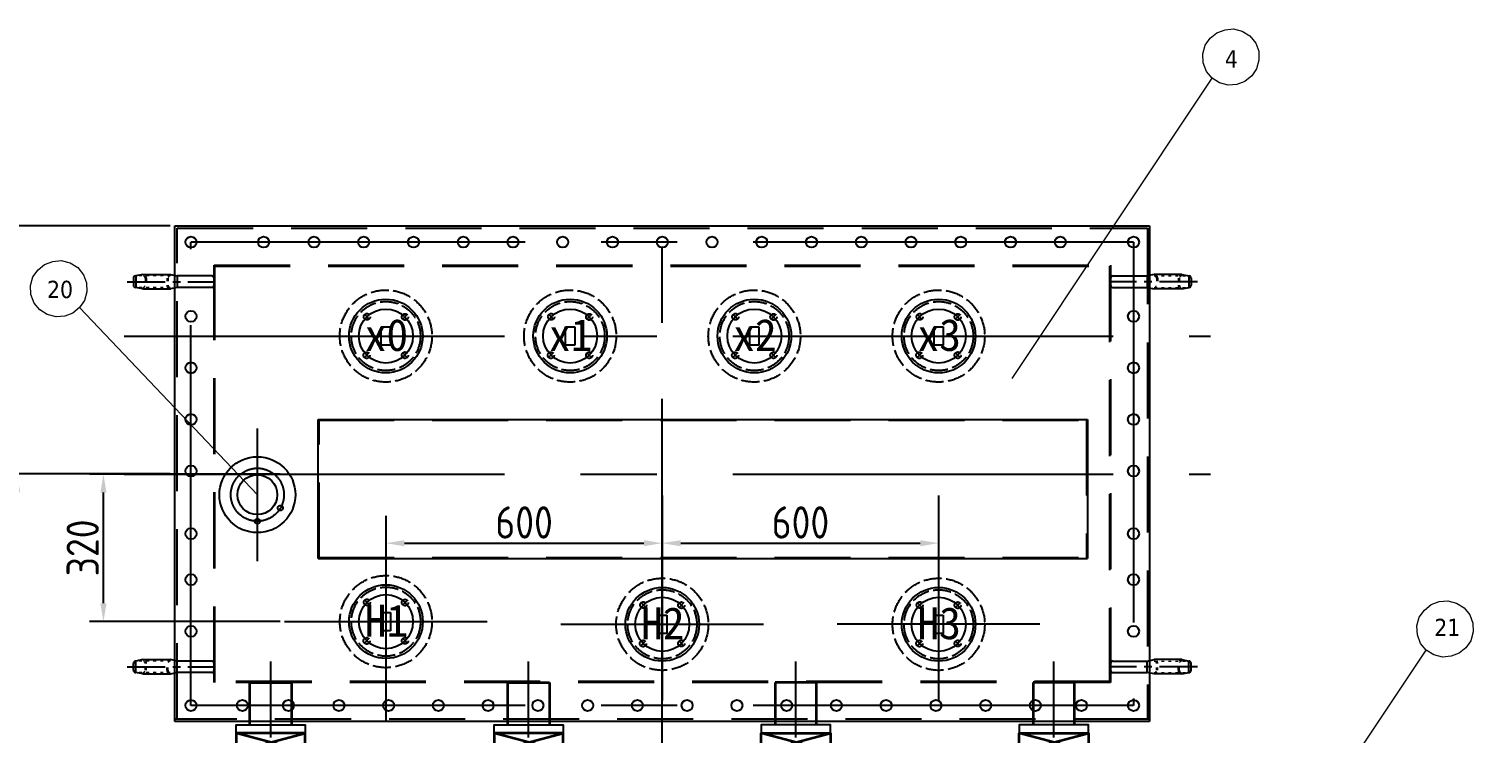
# Model space of a CAD drawing. Header units: millimetres. Extents: x 170275 to 421125, y -418833 to -203687.
# Drawn here: x 171966 to 175101, y -209926 to -208398 of the extents above; entities that cross this region are included whole.
import ezdxf

# ---------------------------------------------------------------- set-up
doc = ezdxf.new("R2010")
doc.units = ezdxf.units.MM
doc.header["$LTSCALE"] = 13
for name, pattern in [('4 点画线', [9, 6.25, -1.25, 0.25, -1.25]), ('ACAD_ISO03W100', [1.18, 0.47, -0.71]), ('AM_ISO02W050', [7.5, 6, -1.5]), ('CENTER', [50.8, 31.75, -6.35, 6.35, -6.35]), ('CENTERX2', [101.6, 63.5, -12.7, 12.7, -12.7]), ('HIDDEN', [9.525, 6.35, -3.175])]:
    doc.linetypes.add(name, pattern=pattern)
doc.layers.get('0').update_dxf_attribs({"color": 1, "linetype": 'CENTER'})
for name, color, linetype, lineweight in [('05', 4, 'Continuous', 35), ('标注、文本', 3, 'Continuous', 25), ('铁心', 3, 'Continuous', 0)]:
    doc.layers.add(name, color=color, linetype=linetype, lineweight=lineweight)
for name, color, linetype in [('1', 4, 'Continuous'), ('3', 6, 'HIDDEN'), ('4', 2, 'HIDDEN')]:
    doc.layers.add(name, color=color, linetype=linetype)
doc.styles.add('Note Text (ANSI)', font='arial.ttf')
doc.styles.get("Standard").update_dxf_attribs({"font": 'gbenor.shx', "bigfont": 'gbcbig.shx'})
doc.styles.add('Tahoma_txtstyle_37.59_0_0', font='tahoma.ttf')
doc.dimstyles.new('1-15', dxfattribs={"dimscale": 20, "dimtxt": 3.5, "dimasz": 2, "dimexe": 1.5, "dimexo": 0.5, "dimgap": 0.5, "dimtad": 1, "dimtoh": 1, "dimdec": 1, "dimdsep": 46, "dimtxsty": 'Standard', "dimcen": 2.5, "dimclrd": 3, "dimclre": 3, "dimclrt": 3, "dimadec": 0, "dimazin": 2, "dimtfac": 1, "dimtdec": 1, "dimtmove": 0, "dimatfit": 2, "dimfxl": 1, "dimarcsym": 0})

# ---------------------------------------------------------------- blocks, each defined once
blk = doc.blocks.new('A$C392507CE')
at = {"layer": '05', "linetype": 'ByBlock'}
for p, q in [((0.5, 94.6), (-149.5, 54.6)), ((-149.5, 94.6), (0.5, 54.6))]:
    blk.add_line(p, q, dxfattribs=at)
blk.add_lwpolyline([(0.5, 94.6), (-149.5, 94.6), (-149.5, 54.6), (0.5, 54.6)], close=True, dxfattribs=at)
blk = doc.blocks.new('*D617')
at = {"layer": 'Defpoints', "color": 0, "transparency": 16777216}
for p in [(172740.7, -209461.9), (173340.5, -209461.9), (173340.5, -209514.1)]:
    blk.add_point(p, dxfattribs=at)
at = {"layer": '标注、文本', "color": 3, "lineweight": -2, "transparency": 16777216}
for p, q in [((172740.7, -209471.9), (172740.7, -209544.1)), ((173340.5, -209471.9), (173340.5, -209544.1)), ((172780.7, -209514.1), (173300.5, -209514.1))]:
    blk.add_line(p, q, dxfattribs=at)
at = {"layer": '标注、文本', "color": 3, "transparency": 16777216}
for points in [[(172780.7, -209507.5), (172780.7, -209520.8), (172740.7, -209514.1)], [(173300.5, -209507.5), (173300.5, -209520.8), (173340.5, -209514.1)]]:
    blk.add_solid(points, dxfattribs=at)
at = {"layer": '标注、文本', "color": 3, "transparency": 16777216, "insert": (173040.6, -209469.1), "char_height": 70, "attachment_point": 5}
blk.add_mtext('600', dxfattribs=at)
blk = doc.blocks.new('*D618')
at = {"layer": 'Defpoints', "color": 0, "transparency": 16777216}
for p in [(173340.5, -209461.9), (173940.5, -209461.9), (173940.5, -209514.1)]:
    blk.add_point(p, dxfattribs=at)
at = {"layer": '标注、文本', "color": 3, "lineweight": -2, "transparency": 16777216}
for p, q in [((173340.5, -209471.9), (173340.5, -209544.1)), ((173940.5, -209471.9), (173940.5, -209544.1)), ((173380.5, -209514.1), (173900.5, -209514.1))]:
    blk.add_line(p, q, dxfattribs=at)
at = {"layer": '标注、文本', "color": 3, "transparency": 16777216}
for points in [[(173380.5, -209507.5), (173380.5, -209520.8), (173340.5, -209514.1)], [(173900.5, -209507.5), (173900.5, -209520.8), (173940.5, -209514.1)]]:
    blk.add_solid(points, dxfattribs=at)
at = {"layer": '标注、文本', "color": 3, "transparency": 16777216, "insert": (173640.5, -209469.1), "char_height": 70, "attachment_point": 5}
blk.add_mtext('600', dxfattribs=at)
blk = doc.blocks.new('*D619')
at = {"layer": 'Defpoints', "color": 0, "transparency": 16777216}
for p in [(172127.4, -209364.4), (172520.7, -209364.4), (172520.7, -209684.4)]:
    blk.add_point(p, dxfattribs=at)
at = {"layer": '标注、文本', "color": 3, "lineweight": -2, "transparency": 16777216}
for p, q in [((172510.7, -209364.4), (172097.4, -209364.4)), ((172127.4, -209644.4), (172127.4, -209404.4)), ((172510.7, -209684.4), (172097.4, -209684.4))]:
    blk.add_line(p, q, dxfattribs=at)
at = {"layer": '标注、文本', "color": 3, "transparency": 16777216}
for points in [[(172120.8, -209404.4), (172134.1, -209404.4), (172127.4, -209364.4)], [(172120.8, -209644.4), (172134.1, -209644.4), (172127.4, -209684.4)]]:
    blk.add_solid(points, dxfattribs=at)
at = {"layer": '标注、文本', "color": 3, "transparency": 16777216, "insert": (172082.4, -209524.4), "char_height": 70, "attachment_point": 5, "rotation": 90}
blk.add_mtext('320', dxfattribs=at)
blk = doc.blocks.new('*D620')
at = {"layer": 'Defpoints', "color": 0, "transparency": 16777216}
for p in [(172282.5, -209363.4), (171940, -210936.4), (172415.5, -210936.4)]:
    blk.add_point(p, dxfattribs=at)
at = {"layer": '标注、文本', "color": 3, "lineweight": -2, "transparency": 16777216}
for p, q in [((172272.5, -209363.4), (171910, -209363.4)), ((171940, -209403.4), (171940, -210896.4)), ((172405.5, -210936.4), (171910, -210936.4))]:
    blk.add_line(p, q, dxfattribs=at)
at = {"layer": '标注、文本', "color": 3, "transparency": 16777216}
for points in [[(171933.3, -209403.4), (171946.7, -209403.4), (171940, -209363.4)], [(171933.3, -210896.4), (171946.7, -210896.4), (171940, -210936.4)]]:
    blk.add_solid(points, dxfattribs=at)
at = {"layer": '标注、文本', "color": 3, "transparency": 16777216, "insert": (171895, -210149.9), "char_height": 70, "attachment_point": 5, "rotation": 90}
blk.add_mtext('1573', dxfattribs=at)
blk = doc.blocks.new('*D621')
at = {"layer": 'Defpoints', "color": 0, "transparency": 16777216}
for p in [(171692.4, -208825.4), (172282.5, -208825.4), (172565.5, -210936.4)]:
    blk.add_point(p, dxfattribs=at)
at = {"layer": '标注、文本', "color": 3, "lineweight": -2, "transparency": 16777216}
for p, q in [((172272.5, -208825.4), (171662.4, -208825.4)), ((171692.4, -210896.4), (171692.4, -208865.4)), ((172555.5, -210936.4), (171662.4, -210936.4))]:
    blk.add_line(p, q, dxfattribs=at)
at = {"layer": '标注、文本', "color": 3, "transparency": 16777216}
for points in [[(171685.8, -208865.4), (171699.1, -208865.4), (171692.4, -208825.4)], [(171685.8, -210896.4), (171699.1, -210896.4), (171692.4, -210936.4)]]:
    blk.add_solid(points, dxfattribs=at)
at = {"layer": '标注、文本', "color": 3, "transparency": 16777216, "insert": (171647.4, -209880.9), "char_height": 70, "attachment_point": 5, "rotation": 90}
blk.add_mtext('2111', dxfattribs=at)

msp = doc.modelspace()

# ---------------------------------------------------------------- linework, layer by layer
at = {"color": 4, "linetype": 'Continuous'}
for p, q in [((172730.49, -209084.44), (172730.49, -209044.44)), ((172730.49, -209044.44), (172750.49, -209044.44)), ((172750.49, -209044.44), (172750.49, -209084.44)), ((173130.49, -209084.44), (173130.49, -209044.44)), ((173130.49, -209044.44), (173150.49, -209044.44)), ((173150.49, -209044.44), (173150.49, -209084.44)), ((173530.49, -209084.44), (173530.49, -209044.44)), ((173530.49, -209044.44), (173550.49, -209044.44)), ((173550.49, -209044.44), (173550.49, -209084.44)), ((173930.49, -209084.44), (173930.49, -209044.44)), ((173930.49, -209044.44), (173950.49, -209044.44)), ((173950.49, -209044.44), (173950.49, -209084.44)), ((172750.49, -209084.44), (172730.49, -209084.44)), ((173150.49, -209084.44), (173130.49, -209084.44)), ((173550.49, -209084.44), (173530.49, -209084.44)), ((173950.49, -209084.44), (173930.49, -209084.44)), ((172730.66, -209704.41), (172730.66, -209664.41)), ((172730.66, -209664.41), (172750.66, -209664.41)), ((172750.66, -209664.41), (172750.66, -209704.41)), ((173330.49, -209710.21), (173330.49, -209670.21)), ((173330.49, -209670.21), (173350.49, -209670.21)), ((173350.49, -209670.21), (173350.49, -209710.21)), ((173930.49, -209710.21), (173930.49, -209670.21)), ((173930.49, -209670.21), (173950.49, -209670.21)), ((173950.49, -209670.21), (173950.49, -209710.21)), ((172750.66, -209704.41), (172730.66, -209704.41)), ((173350.49, -209710.21), (173330.49, -209710.21)), ((173950.49, -209710.21), (173930.49, -209710.21))]:
    msp.add_line(p, q, dxfattribs=at)
at = {"color": 2, "linetype": 'AM_ISO02W050', "ltscale": 0.5}
for centre, radius in [((172740.49, -209064.44), 100), ((173140.49, -209064.44), 100), ((173540.49, -209064.44), 100), ((173940.49, -209064.44), 100), ((172740.49, -209064.44), 75), ((172699.44, -209022.49), 7), ((172781.99, -209022.94), 7), ((173140.49, -209064.44), 75), ((173099.44, -209022.49), 7), ((173181.99, -209022.94), 7), ((173540.49, -209064.44), 75), ((173499.44, -209022.49), 7), ((173581.99, -209022.94), 7), ((173940.49, -209064.44), 75), ((173899.44, -209022.49), 7), ((173981.99, -209022.94), 7), ((172698.77, -209106.16), 7), ((172781.99, -209105.94), 7), ((173098.77, -209106.16), 7), ((173181.99, -209105.94), 7), ((173498.77, -209106.16), 7), ((173581.99, -209105.94), 7), ((173898.77, -209106.16), 7), ((173981.99, -209105.94), 7), ((172740.66, -209684.41), 100), ((172740.66, -209684.41), 75), ((173340.49, -209690.21), 100), ((173940.49, -209690.21), 100), ((172699.61, -209642.47), 7), ((172782.16, -209642.91), 7), ((173340.49, -209690.21), 75), ((173299.44, -209648.27), 7), ((173381.99, -209648.71), 7), ((173940.49, -209690.21), 75), ((173899.44, -209648.27), 7), ((173981.99, -209648.71), 7), ((172698.94, -209726.14), 7), ((172782.16, -209725.91), 7), ((173298.77, -209731.94), 7), ((173381.99, -209731.71), 7), ((173898.77, -209731.94), 7), ((173981.99, -209731.71), 7)]:
    msp.add_circle(centre, radius, dxfattribs=at)
at = {"color": 4, "linetype": 'Continuous'}
for centre in [(172740.49, -209064.44), (173140.49, -209064.44), (173540.49, -209064.44), (173940.49, -209064.44), (172740.66, -209684.41), (173340.49, -209690.21), (173940.49, -209690.21)]:
    msp.add_circle(centre, 80, dxfattribs=at)
for centre in [(172511.48, -209437.66), (172461.6, -209466.46)]:
    msp.add_circle(centre, 5.6)
at = {"layer": '05', "ltscale": 200}
for p, q in [((172445.49, -209908.44), (172445.49, -209816.44)), ((172445.49, -209816.44), (172535.49, -209816.44)), ((172535.49, -209816.44), (172535.49, -209908.44)), ((173005.49, -209908.44), (173005.49, -209816.44)), ((173005.49, -209816.44), (173095.49, -209816.44)), ((173095.49, -209816.44), (173095.49, -209908.44)), ((173675.49, -209816.44), (173585.49, -209816.44)), ((173585.49, -209816.44), (173585.49, -209908.44)), ((173675.49, -209908.44), (173675.49, -209816.44)), ((174235.49, -209816.44), (174145.49, -209816.44)), ((174145.49, -209816.44), (174145.49, -209908.44)), ((174235.49, -209908.44), (174235.49, -209816.44))]:
    msp.add_line(p, q, dxfattribs=at)
at = {"layer": '1'}
for p, q in [((172282.49, -208825.44), (174398.49, -208825.44)), ((172282.49, -209901.44), (172282.49, -208825.44)), ((174398.49, -208825.44), (174398.49, -209901.44)), ((172593.37, -209245.25), (174263.49, -209245.25)), ((172593.37, -209547.25), (172593.37, -209245.25)), ((174263.49, -209245.25), (174263.49, -209547.25)), ((172593.37, -209547.25), (174263.49, -209547.25)), ((174398.49, -209901.44), (172282.49, -209901.44))]:
    msp.add_line(p, q, dxfattribs=at)
at = {"layer": '1', "color": 1, "linetype": 'CENTERX2', "lineweight": -3}
for p, q in [((173340.49, -210026.17), (173340.49, -208800.71)), ((172317.49, -209866.44), (172317.49, -208860.44)), ((174363.49, -208860.44), (172317.49, -208860.44)), ((174363.49, -208860.44), (174363.49, -209866.44)), ((172172.71, -209064.44), (174530.39, -209064.44)), ((172172.71, -209364.44), (174530.39, -209364.44)), ((173340.49, -209410.84), (173340.49, -209855.79)), ((173940.49, -209410.84), (173940.49, -209855.79)), ((172740.66, -209455.04), (172740.66, -209899.99)), ((172520.68, -209684.41), (172960.64, -209684.41)), ((173120.51, -209690.21), (173560.47, -209690.21)), ((174160.47, -209690.21), (173720.51, -209690.21)), ((172490.49, -210926.44), (172490.49, -209729.18)), ((173050.49, -210926.44), (173050.49, -209729.18)), ((173630.49, -210926.44), (173630.49, -209729.18)), ((174190.49, -210926.44), (174190.49, -209729.18)), ((174363.49, -209866.44), (172317.49, -209866.44)), ((174398.49, -209866.44), (174393.49, -209866.44))]:
    msp.add_line(p, q, dxfattribs=at)
at = {"layer": '1', "color": 1, "linetype": 'CENTERX2', "lineweight": -3, "ltscale": 0.1}
for p, q in [((172178.88, -208946.44), (172367.49, -208946.44)), ((174502.1, -208946.44), (174313.49, -208946.44)), ((172178.88, -209782.44), (172367.49, -209782.44)), ((174502.1, -209782.44), (174313.49, -209782.44))]:
    msp.add_line(p, q, dxfattribs=at)
at = {"layer": '1'}
for points in [[(172415.49, -209926.44), (172415.49, -209908.44), (172565.49, -209908.44), (172565.49, -209926.44)], [(172975.49, -209926.44), (172975.49, -209908.44), (173125.49, -209908.44), (173125.49, -209926.44)], [(173705.49, -209926.44), (173705.49, -209908.44), (173555.49, -209908.44), (173555.49, -209926.44)], [(174265.49, -209926.44), (174265.49, -209908.44), (174115.49, -209908.44), (174115.49, -209926.44)]]:
    msp.add_lwpolyline(points, close=True, dxfattribs=at)
for centre in [(172317.49, -208860.44), (172317.49, -208860.44), (172317.49, -208860.44), (172317.49, -208860.44), (172474.99, -208860.44), (172584.49, -208860.44), (172692.49, -208860.44), (172800.49, -208860.44), (172908.49, -208860.44), (173016.49, -208860.44), (173124.49, -208860.44), (173232.49, -208860.44), (173340.49, -208860.44), (173448.49, -208860.44), (173556.49, -208860.44), (173664.49, -208860.44), (173772.49, -208860.44), (173880.49, -208860.44), (173988.49, -208860.44), (174096.49, -208860.44), (174204.49, -208860.44), (174363.49, -208860.44), (174363.49, -208860.44), (172317.49, -209021.44), (174363.49, -209021.44), (172317.49, -209133.44), (174363.49, -209133.44), (172317.49, -209245.44), (174363.49, -209245.44), (172317.49, -209357.44), (174363.49, -209357.44), (172317.49, -209493.44), (174363.49, -209493.44), (172317.49, -209593.44), (174363.49, -209593.44), (172317.49, -209705.44), (174363.49, -209705.44), (172317.49, -209866.44), (172317.49, -209866.44), (172317.49, -209866.44), (172317.49, -209866.44), (172317.49, -209866.44), (172428.99, -209866.44), (172528.99, -209866.44), (172638.49, -209866.44), (172746.49, -209866.44), (172854.49, -209866.44), (172962.49, -209866.44), (173070.49, -209866.44), (173178.49, -209866.44), (173286.49, -209866.44), (173394.49, -209866.44), (173502.49, -209866.44), (173610.49, -209866.44), (173718.49, -209866.44), (173826.49, -209866.44), (173934.49, -209866.44), (174042.49, -209866.44), (174150.49, -209866.44), (174250.49, -209866.44), (174363.49, -209866.44)]:
    msp.add_circle(centre, 12, dxfattribs=at)
at = {"layer": '3', "ltscale": 2}
for p, q in [((172287.49, -208830.44), (174393.49, -208830.44)), ((172287.49, -209896.44), (172287.49, -208830.44)), ((174393.49, -208830.44), (174393.49, -209896.44)), ((172367.49, -208910.44), (174313.49, -208910.44)), ((172367.49, -209816.44), (172367.49, -208910.44)), ((172367.49, -208912.44), (174313.49, -208912.44)), ((172369.49, -209816.44), (172369.49, -208912.44)), ((174311.49, -208912.44), (174311.49, -209816.44)), ((174313.49, -208910.44), (174313.49, -209816.44)), ((172593.37, -209247.25), (174263.49, -209247.25)), ((172595.37, -209547.25), (172595.37, -209245.25)), ((174261.49, -209245.25), (174261.49, -209547.25)), ((172593.37, -209545.25), (174263.49, -209545.25)), ((174313.49, -209814.44), (172367.49, -209814.44)), ((174313.49, -209816.44), (172367.49, -209816.44)), ((174398.49, -209896.44), (172282.49, -209896.44))]:
    msp.add_line(p, q, dxfattribs=at)
at = {"layer": '4', "color": 1}
for p, q in [((172704.31, -209027.52), (172694.56, -209017.47)), ((172777.04, -209027.89), (172786.94, -209017.99)), ((173104.31, -209027.52), (173094.56, -209017.47)), ((173177.04, -209027.89), (173186.94, -209017.99)), ((173504.31, -209027.52), (173494.56, -209017.47)), ((173577.04, -209027.89), (173586.94, -209017.99)), ((173904.31, -209027.52), (173894.56, -209017.47)), ((173977.04, -209027.89), (173986.94, -209017.99)), ((172703.65, -209101.14), (172693.9, -209111.18)), ((172777.04, -209100.99), (172786.94, -209110.89)), ((173103.65, -209101.14), (173093.9, -209111.18)), ((173177.04, -209100.99), (173186.94, -209110.89)), ((173503.65, -209101.14), (173493.9, -209111.18)), ((173577.04, -209100.99), (173586.94, -209110.89)), ((173903.65, -209101.14), (173893.9, -209111.18)), ((173977.04, -209100.99), (173986.94, -209110.89)), ((172740.66, -209551.85), (172740.66, -209803.17)), ((173340.49, -209557.66), (173340.49, -209808.97)), ((173940.49, -209557.66), (173940.49, -209808.97)), ((172704.48, -209647.49), (172694.73, -209637.45)), ((172777.21, -209647.86), (172787.11, -209637.96)), ((173304.31, -209653.29), (173294.56, -209643.25)), ((173377.04, -209653.66), (173386.94, -209643.76)), ((173904.31, -209653.29), (173894.56, -209643.25)), ((173977.04, -209653.66), (173986.94, -209643.76)), ((172703.82, -209721.11), (172694.06, -209731.16)), ((172777.21, -209720.96), (172787.11, -209730.86)), ((173303.65, -209726.92), (173293.9, -209736.96)), ((173377.04, -209726.76), (173386.94, -209736.66)), ((173903.65, -209726.92), (173893.9, -209736.96)), ((173977.04, -209726.76), (173986.94, -209736.66))]:
    msp.add_line(p, q, dxfattribs=at)
at = {"layer": '4', "color": 1, "ltscale": 5}
msp.add_line((172461.6, -209552.83), (172461.6, -209264.89), dxfattribs=at)
msp.add_circle((172461.6, -209408.86), 57.6, dxfattribs=at)
at = {"layer": '标注、文本'}
for p, q in [((172192.51, -208938.94), (172192.51, -208953.94)), ((172212.75, -208930.94), (172197.75, -208933.94)), ((172197.75, -208933.94), (172197.75, -208958.94)), ((172212.75, -208930.94), (172272.75, -208930.94)), ((172272.75, -208930.94), (172287.75, -208933.94)), ((172362.49, -208933.94), (172287.75, -208933.94)), ((172287.75, -208933.94), (172287.75, -208958.94)), ((172367.49, -208938.94), (172367.49, -208953.94)), ((174313.49, -208938.94), (174313.49, -208953.94)), ((174318.49, -208933.94), (174393.23, -208933.94)), ((174408.23, -208930.94), (174393.23, -208933.94)), ((174393.23, -208933.94), (174393.23, -208958.94)), ((174468.23, -208930.94), (174408.23, -208930.94)), ((174468.23, -208930.94), (174483.23, -208933.94)), ((174483.23, -208933.94), (174483.23, -208958.94)), ((174488.47, -208938.94), (174488.47, -208953.94)), ((172212.75, -208961.94), (172197.75, -208958.94)), ((172212.75, -208961.94), (172272.75, -208961.94)), ((172287.75, -208958.94), (172272.75, -208961.94)), ((172362.49, -208958.94), (172287.75, -208958.94)), ((174318.49, -208958.94), (174393.23, -208958.94)), ((174393.23, -208958.94), (174408.23, -208961.94)), ((174468.23, -208961.94), (174408.23, -208961.94)), ((174468.23, -208961.94), (174483.23, -208958.94)), ((172212.75, -209766.94), (172197.75, -209769.94)), ((172212.75, -209766.94), (172272.75, -209766.94)), ((172287.75, -209769.94), (172272.75, -209766.94)), ((174393.23, -209769.94), (174408.23, -209766.94)), ((174468.23, -209766.94), (174408.23, -209766.94)), ((174468.23, -209766.94), (174483.23, -209769.94)), ((172192.51, -209789.94), (172192.51, -209774.94)), ((172197.75, -209794.94), (172197.75, -209769.94)), ((172212.75, -209797.94), (172197.75, -209794.94)), ((172212.75, -209797.94), (172272.75, -209797.94)), ((172272.75, -209797.94), (172287.75, -209794.94)), ((172362.49, -209769.94), (172287.75, -209769.94)), ((172287.75, -209794.94), (172287.75, -209769.94)), ((172362.49, -209794.94), (172287.75, -209794.94)), ((172367.49, -209789.94), (172367.49, -209774.94)), ((174313.49, -209789.94), (174313.49, -209774.94)), ((174318.49, -209769.94), (174393.23, -209769.94)), ((174318.49, -209794.94), (174393.23, -209794.94)), ((174393.23, -209794.94), (174393.23, -209769.94)), ((174408.23, -209797.94), (174393.23, -209794.94)), ((174468.23, -209797.94), (174408.23, -209797.94)), ((174468.23, -209797.94), (174483.23, -209794.94)), ((174483.23, -209794.94), (174483.23, -209769.94)), ((174488.47, -209789.94), (174488.47, -209774.94))]:
    msp.add_line(p, q, dxfattribs=at)
at = {"layer": '标注、文本', "color": 2, "linetype": 'ACAD_ISO03W100', "lineweight": 18}
for p, q in [((172287.75, -208933.94), (172197.51, -208933.94)), ((172217.75, -208938.94), (172217.75, -208953.94)), ((172220.75, -208938.94), (172220.75, -208953.94)), ((172264.75, -208938.94), (172264.75, -208953.94)), ((172267.75, -208938.94), (172267.75, -208953.94)), ((174393.23, -208933.94), (174483.47, -208933.94)), ((174413.23, -208938.94), (174413.23, -208953.94)), ((174416.23, -208938.94), (174416.23, -208953.94)), ((174460.23, -208938.94), (174460.23, -208953.94)), ((174463.23, -208938.94), (174463.23, -208953.94)), ((172287.75, -208958.94), (172197.51, -208958.94)), ((174393.23, -208958.94), (174483.47, -208958.94)), ((172287.75, -209769.94), (172197.51, -209769.94)), ((172287.75, -209794.94), (172197.51, -209794.94)), ((172217.75, -209789.94), (172217.75, -209774.94)), ((172220.75, -209789.94), (172220.75, -209774.94)), ((172264.75, -209789.94), (172264.75, -209774.94)), ((172267.75, -209789.94), (172267.75, -209774.94)), ((174393.23, -209769.94), (174483.47, -209769.94)), ((174393.23, -209794.94), (174483.47, -209794.94)), ((174413.23, -209789.94), (174413.23, -209774.94)), ((174416.23, -209789.94), (174416.23, -209774.94)), ((174460.23, -209789.94), (174460.23, -209774.94)), ((174463.23, -209789.94), (174463.23, -209774.94))]:
    msp.add_line(p, q, dxfattribs=at)
at = {"layer": '标注、文本', "color": 1, "linetype": '4 点画线', "lineweight": 20}
for p, q in [((173340.49, -209772.71), (173340.49, -209507.71)), ((173940.49, -209772.71), (173940.49, -209507.71)), ((172740.66, -209810.01), (172740.66, -209545.01))]:
    msp.add_line(p, q, dxfattribs=at)
at = {"layer": '标注、文本'}
for centre, radius in [((172740.49, -209064.44), 58.69), ((173140.49, -209064.44), 58.69), ((173540.49, -209064.44), 58.69), ((173940.49, -209064.44), 58.69), ((172461.6, -209408.86), 82.4), ((172461.6, -209408.86), 43.2), ((172740.66, -209684.41), 58.69), ((173340.49, -209690.21), 58.69), ((173940.49, -209690.21), 58.69)]:
    msp.add_circle(centre, radius, dxfattribs=at)
for centre, start, end in [((172197.51, -208938.94), 90, 180), ((172197.51, -208953.94), 180, 270), ((172362.49, -208938.94), 0, 90), ((172362.49, -208953.94), 270, 0), ((174318.49, -208938.94), 90, 180), ((174318.49, -208953.94), 180, 270), ((174483.47, -208938.94), 0, 90), ((174483.47, -208953.94), 270, 0), ((172197.51, -209774.94), 90, 180), ((172197.51, -209789.94), 180, 270), ((172362.49, -209774.94), 0, 90), ((172362.49, -209789.94), 270, 0), ((174318.49, -209774.94), 90, 180), ((174318.49, -209789.94), 180, 270), ((174483.47, -209774.94), 0, 90), ((174483.47, -209789.94), 270, 0)]:
    msp.add_arc(centre, 5, start, end, dxfattribs=at)
at = {"layer": '标注、文本', "color": 2, "linetype": 'ACAD_ISO03W100', "lineweight": 18}
for centre, radius, start, end in [((172212.75, -208938.94), 8, 0, 90), ((172212.75, -208938.94), 5, 0, 90), ((172212.75, -208953.94), 5, 270, 0), ((172212.75, -208953.94), 8, 270, 0), ((172272.75, -208938.94), 8, 90, 180), ((172272.75, -208953.94), 8, 180, 270), ((172272.75, -208938.94), 5, 90, 180), ((172272.75, -208953.94), 5, 180, 270), ((174408.23, -208938.94), 8, 0, 90), ((174408.23, -208938.94), 5, 0, 90), ((174408.23, -208953.94), 5, 270, 0), ((174408.23, -208953.94), 8, 270, 0), ((174468.23, -208938.94), 8, 90, 180), ((174468.23, -208953.94), 8, 180, 270), ((174468.23, -208938.94), 5, 90, 180), ((174468.23, -208953.94), 5, 180, 270), ((172212.75, -209774.94), 8, 0, 90), ((172272.75, -209774.94), 8, 90, 180), ((174408.23, -209774.94), 8, 0, 90), ((174468.23, -209774.94), 8, 90, 180), ((172212.75, -209774.94), 5, 0, 90), ((172212.75, -209789.94), 5, 270, 0), ((172212.75, -209789.94), 8, 270, 0), ((172272.75, -209789.94), 8, 180, 270), ((172272.75, -209774.94), 5, 90, 180), ((172272.75, -209789.94), 5, 180, 270), ((174408.23, -209774.94), 5, 0, 90), ((174408.23, -209789.94), 5, 270, 0), ((174408.23, -209789.94), 8, 270, 0), ((174468.23, -209789.94), 8, 180, 270), ((174468.23, -209774.94), 5, 90, 180), ((174468.23, -209789.94), 5, 180, 270)]:
    msp.add_arc(centre, radius, start, end, dxfattribs=at)
at = {"layer": '铁心'}
for points in [[(174521.84, -208490.28), (174514.77, -208471.41), (174514.01, -208452.03), (174519.09, -208433.1), (174530.19, -208418), (174544.44, -208405.94), (174562.27, -208399.47), (174580.64, -208397.56), (174599.57, -208402.63), (174616.24, -208412.83), (174628.79, -208428.54), (174635.51, -208446.22), (174635.86, -208465.49), (174630.79, -208484.42), (174620.1, -208499.63), (174605.43, -208511.58), (174588.02, -208518.16), (174569.23, -208519.96), (174550.31, -208514.89), (174534.05, -208504.8)], [(171977.11, -208993.17), (171970.04, -208974.29), (171969.28, -208954.91), (171974.35, -208935.98), (171985.46, -208920.88), (171999.71, -208908.82), (172017.54, -208902.36), (172035.91, -208900.44), (172054.84, -208905.51), (172071.51, -208915.71), (172084.05, -208931.42), (172090.78, -208949.1), (172091.13, -208968.38), (172086.06, -208987.3), (172075.37, -209002.52), (172060.7, -209014.46), (172043.28, -209021.04), (172024.5, -209022.84), (172005.58, -209017.77), (171989.32, -209007.68)], [(174986.66, -209731.66), (174979.59, -209712.79), (174978.83, -209693.41), (174983.9, -209674.48), (174995, -209659.38), (175009.26, -209647.32), (175027.08, -209640.85), (175045.46, -209638.94), (175064.38, -209644.01), (175081.05, -209654.21), (175093.6, -209669.92), (175100.33, -209687.6), (175100.68, -209706.87), (175095.6, -209725.8), (175084.91, -209741.01), (175070.25, -209752.96), (175052.83, -209759.54), (175034.05, -209761.34), (175015.12, -209756.27), (174998.86, -209746.18)]]:
    msp.add_lwpolyline(points, close=True, dxfattribs=at)
for points in [[(174099.93, -209156.22), (174534.05, -208504.8), (174534.05, -208504.8)], [(172461.6, -209408.86), (172075.37, -209002.52), (172075.37, -209002.52)], [(174564.74, -210397.6), (174998.86, -209746.18), (174998.86, -209746.18)]]:
    msp.add_lwpolyline(points, dxfattribs=at)

# ---------------------------------------------------------------- block references
at = {"layer": '1', "extrusion": (0, 0, -1), "xscale": -1, "zscale": -1, "rotation": 180}
for p in [(-172415.99, -209871.84), (-172975.99, -209871.84)]:
    msp.add_blockref('A$C392507CE', p, dxfattribs=at)
at = {"layer": '1', "extrusion": (0, 0, -1), "zscale": -1, "rotation": 180}
for p in [(-173704.99, -209871.84), (-174264.99, -209871.84)]:
    msp.add_blockref('A$C392507CE', p, dxfattribs=at)

# ---------------------------------------------------------------- texts
at = {"color": 1, "char_height": 69.4534, "width": 159.0117, "attachment_point": 1, "style": 'Note Text (ANSI)'}
for s, insert in [('{\\fSimSun|b0|i0|c134|p2;x0}', (172694.45, -209027.31)), ('{\\fSimSun|b0|i0|c134|p2;x1}', (173094.45, -209027.31)), ('{\\fSimSun|b0|i0|c134|p2;x2}', (173494.45, -209027.31)), ('{\\fSimSun|b0|i0|c134|p2;x3}', (173894.45, -209027.31)), ('{\\fSimSun|b0|i0|c134|p2;H1}', (172694.62, -209647.28)), ('{\\fSimSun|b0|i0|c134|p2;H2}', (173294.45, -209653.09)), ('{\\fSimSun|b0|i0|c134|p2;H3}', (173894.45, -209653.09))]:
    msp.add_mtext(s, dxfattribs=dict(at, insert=insert))
at = {"layer": '铁心', "style": 'Tahoma_txtstyle_37.59_0_0'}
for s, height, p in [('4', 37.59, (174561.84, -208481.48)), ('20', 37.589, (172004.96, -208981.98)), ('21', 37.589, (175016.41, -209715.81))]:
    msp.add_text(s, height=height, dxfattribs=at).set_placement(p)

# ---------------------------------------------------------------- dimensions: what is measured, and where the dimension line sits
at = {"layer": '标注、文本'}
for base, p1, p2, picture, middle in [((171692.44, -208825.44), (172565.49, -210936.44), (172282.49, -208825.44), '*D621', (171647.44, -209880.94)), ((171940.01, -210936.44), (172282.49, -209363.44), (172415.49, -210936.44), '*D620', (171895.01, -210149.94)), ((172127.44, -209364.44), (172520.68, -209684.41), (172520.68, -209364.44), '*D619', (172082.44, -209524.42))]:
    dim = msp.add_linear_dim(base=base, p1=p1, p2=p2, angle=90, dimstyle='1-15', dxfattribs=at)
    dim.commit()
    dim.dimension.update_dxf_attribs({"geometry": picture, "text_midpoint": middle})
dim = msp.add_linear_dim(base=(173340.49, -209514.13), p1=(172740.66, -209461.94), p2=(173340.49, -209461.94), text='600', dimstyle='1-15', dxfattribs=at)
dim.commit()
dim.dimension.update_dxf_attribs({"geometry": '*D617', "text_midpoint": (173040.57, -209469.13)})
dim = msp.add_linear_dim(base=(173940.49, -209514.13), p1=(173340.49, -209461.94), p2=(173940.49, -209461.94), dimstyle='1-15', dxfattribs=at)
dim.commit()
dim.dimension.update_dxf_attribs({"geometry": '*D618', "text_midpoint": (173640.49, -209469.13)})

doc.saveas('drawing.dxf')
